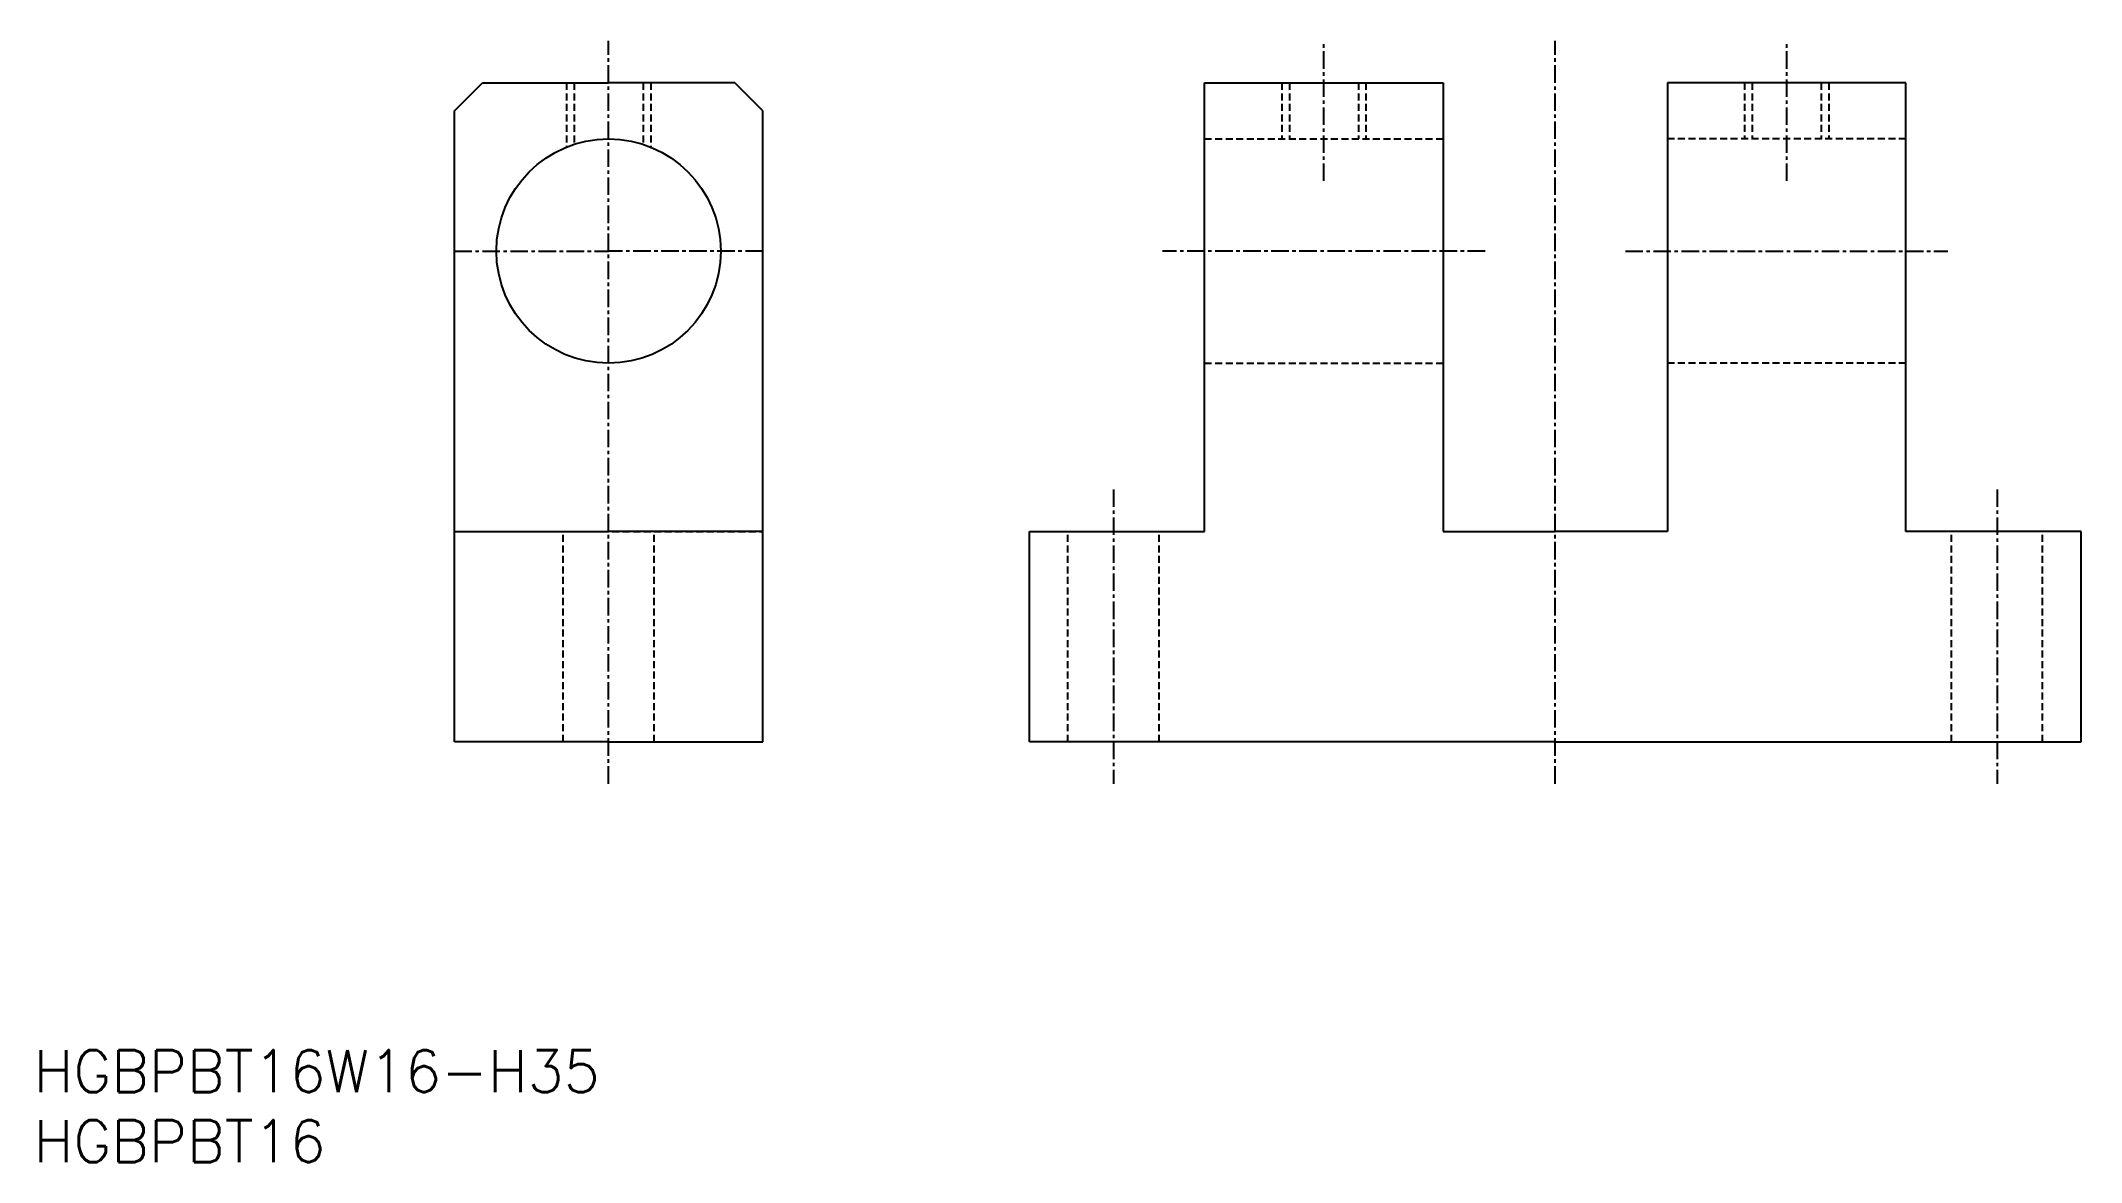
# Model space of a CAD drawing. Extents: x 1 to 146, y 0 to 80.
import ezdxf

# ---------------------------------------------------------------- set-up
doc = ezdxf.new("R2010")
doc.units = 0
doc.linetypes.add('CENTER', pattern=[2, 1.25, -0.25, 0.25, -0.25])
doc.linetypes.add('DASHED', pattern=[0.75, 0.5, -0.25])
doc.layers.get('0').update_dxf_attribs({"linetype": 'CONTINUOUS'})
doc.layers.add('CENTER', color=1, linetype='CENTER')
doc.styles.get("Standard").update_dxf_attribs({"font": 'txt.shx'})

# ---------------------------------------------------------------- blocks, each defined once
blk = doc.blocks.new('*U52')
at = {"color": 7, "linetype": 'CONTINUOUS'}
blk.add_text('HGBPBT16', height=3, dxfattribs=at).set_placement((0, 0))
blk = doc.blocks.new('*U53')
at = {"color": 7, "linetype": 'CONTINUOUS'}
blk.add_text('HGBPBT16W16-H35', height=3, dxfattribs=at).set_placement((0, 5))

msp = doc.modelspace()

# ---------------------------------------------------------------- linework, layer by layer
for p, q in [((30, 75), (32, 77)), ((32, 77), (41, 77)), ((50, 77), (41, 77)), ((52, 75), (50, 77)), ((83.5, 45), (83.5, 77)), ((83.5, 77), (100.5, 77)), ((100.5, 77), (100.5, 45)), ((116.5, 77), (116.5, 45)), ((133.5, 77), (116.5, 77)), ((133.5, 45), (133.5, 77)), ((30, 30), (30, 75)), ((52, 30), (52, 75)), ((30, 45), (41, 45)), ((52, 45), (41, 45)), ((71, 30), (71, 45)), ((71, 45), (83.5, 45)), ((100.5, 45), (108.5, 45)), ((116.5, 45), (108.5, 45)), ((146, 45), (133.5, 45)), ((146, 30), (146, 45)), ((41, 30), (30, 30)), ((41, 30), (52, 30)), ((108.5, 30), (71, 30)), ((108.5, 30), (146, 30))]:
    msp.add_line(p, q)
at = {"color": 3, "linetype": 'DASHED'}
for p, q in [((38, 77), (38, 72.4162)), ((38.5415, 77), (38.5415, 72.6129)), ((43.4585, 77), (43.4585, 72.6129)), ((44, 77), (44, 72.4162)), ((89, 77), (89, 73)), ((89.5415, 77), (89.5415, 73)), ((94.4585, 77), (94.4585, 73)), ((95, 77), (95, 73)), ((122, 77), (122, 73)), ((122.5415, 77), (122.5415, 73)), ((127.4585, 77), (127.4585, 73)), ((128, 77), (128, 73)), ((83.5, 73), (100.5, 73)), ((133.5, 73), (116.5, 73)), ((83.5, 57), (100.5, 57)), ((133.5, 57), (116.5, 57)), ((30, 45), (52, 45)), ((37.75, 30), (37.75, 45)), ((44.25, 30), (44.25, 45)), ((73.75, 30), (73.75, 45)), ((80.25, 30), (80.25, 45)), ((136.75, 30), (136.75, 45)), ((143.25, 30), (143.25, 45))]:
    msp.add_line(p, q, dxfattribs=at)
msp.add_circle((41, 65), 8)
at = {"layer": 'CENTER', "color": 1, "linetype": 'CENTER'}
for p, q in [((41, 27), (41, 80)), ((92, 70), (92, 80)), ((108.5, 27), (108.5, 80)), ((125, 70), (125, 80)), ((30, 65), (41, 65)), ((52, 65), (41, 65)), ((103.5, 65), (80.5, 65)), ((113.5, 65), (136.5, 65)), ((77, 48), (77, 27)), ((140, 48), (140, 27))]:
    msp.add_line(p, q, dxfattribs=at)

# ---------------------------------------------------------------- block references
at = {"color": 7, "linetype": 'CONTINUOUS'}
for name in ['*U53', '*U52']:
    msp.add_blockref(name, (0, 0), dxfattribs=at)

doc.saveas('drawing.dxf')
